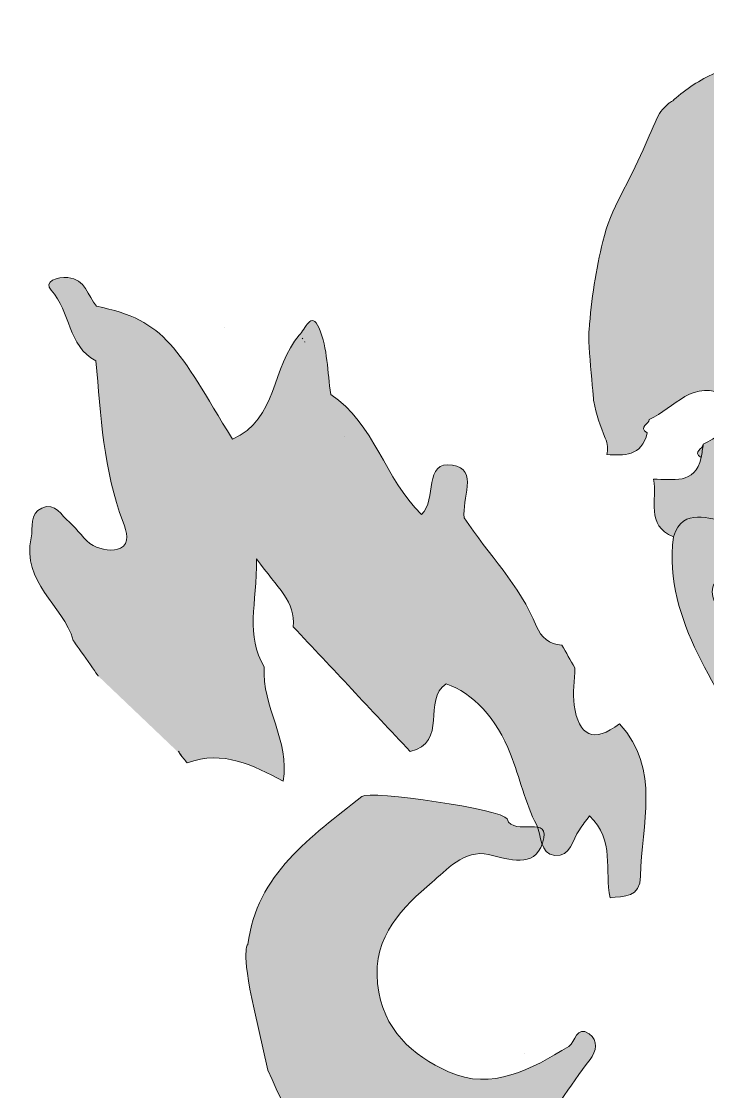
# Model space of a CAD drawing. Header units: inches. Extents: x 394 to 613, y 356 to 577.
# Drawn here: x 393.9 to 464.8, y 466.8 to 577.3 of the extents above; entities that cross this region are included whole.
import ezdxf

# ---------------------------------------------------------------- set-up
doc = ezdxf.new("R2010")
doc.units = ezdxf.units.IN
doc.header["$MEASUREMENT"] = 0
doc.layers.add('Layer 1', color=7, linetype='Continuous')

# ---------------------------------------------------------------- blocks, each defined once
blk = doc.blocks.new('block 2')
at = {"layer": 'Layer 1'}
h = blk.add_hatch(color=32, dxfattribs=at)
h.dxf.hatch_style = 2
edge = h.paths.add_edge_path()
edge.add_spline(control_points=[(466.36572265625, 572.2568359375), (466.099609375, 572.16748046875), (465.8330078125, 572.080078125), (465.57373046875, 571.9755859375), (463.9755859375, 571.33056640625), (462.6181640625, 570.326171875), (461.30517578125, 569.25244140625), (461.3134765625, 569.23095703125), (461.32958984375, 569.20849609375), (461.3388671875, 569.18701171875), (461.17626953125, 569.10595703125), (461.0146484375, 569.02490234375), (460.86572265625, 568.92138671875), (460.828125, 568.89453125), (460.8115234375, 568.884765625), (460.7861328125, 568.8681640625), (460.76123046875, 568.8427734375), (460.740234375, 568.82080078125), (460.69580078125, 568.77880859375), (460.44580078125, 568.54150390625), (460.20849609375, 568.29052734375), (459.98876953125, 568.02490234375), (459.939453125, 567.95849609375), (459.87890625, 567.8779296875), (459.83251953125, 567.8154296875), (459.251953125, 566.6064453125), (458.69189453125, 565.37548828125), (458.1474609375, 564.07568359375), (456.8056640625, 560.8720703125), (454.79345703125, 558.02685546875), (453.98779296875, 554.59912109375), (453.3212890625, 551.76318359375), (452.7578125, 548.61572265625), (452.58203125, 545.4541015625), (452.34228515625, 545.310546875), (453.04541015625, 538.078125), (453.04541015625, 538.078125), (453.3193359375, 536.765625), (453.70849609375, 535.4931640625), (454.24560546875, 534.2900390625), (454.51318359375, 533.6904296875), (454.53515625, 533.10986328125), (454.40380859375, 532.5859375), (456.15966796875, 532.5302734375), (457.982421875, 532.3251953125), (458.5771484375, 534.82666015625), (457.5849609375, 535.4521484375), (458.806640625, 535.74609375), (458.787109375, 536.2265625), (461.3818359375, 537.3349609375), (463.349609375, 540.59423828125), (466.8564453125, 538.58056640625), (469.05224609375, 540.72314453125), (471.2822265625, 538.91455078125), (473.49951171875, 538.63818359375), (479.56005859375, 542.27294921875), (485.83935546875, 541.1982421875), (492.1474609375, 539.50439453125), (498.25048828125, 538.17138671875), (504.44140625, 538.8720703125), (510.595703125, 538.708984375), (510.7255859375, 539.00732421875), (510.7724609375, 539.43505859375), (511.0009765625, 539.5830078125), (514.478515625, 541.8349609375), (527.3076171875, 540.64306640625), (530.619140625, 537.7900390625), (532.4306640625, 536.85302734375), (533.658203125, 539.345703125), (535.435546875, 538.60791015625), (539.189453125, 539.1484375), (540.3935546875, 537.83251953125), (543.03515625, 538.0078125), (543.03515625, 538.0078125), (543.7890625, 537.99609375), (543.7890625, 537.99609375), (543.5791015625, 537.63916015625), (543.998046875, 538.3671875), (543.78515625, 538.00927734375), (543.787109375, 538.0048828125), (543.787109375, 538.00048828125), (543.7890625, 537.99609375), (544.6796875, 538.30322265625), (545.5849609375, 538.62109375), (546.50390625, 538.97021484375), (547.0029296875, 539.54833984375), (547.52734375, 540.08203125), (548.0771484375, 540.56689453125), (549.4013671875, 541.92431640625), (550.765625, 543.24853515625), (552.0947265625, 544.59912109375), (551.8369140625, 550.72119140625), (551.765625, 556.27490234375), (549.9521484375, 562.19384765625), (549.458984375, 561.70751953125), (549.509765625, 561.88330078125), (549.07421875, 561.70458984375), (549.337890625, 561.81298828125), (549.6435546875, 561.9775390625), (549.9521484375, 562.19384765625), (549.396484375, 563.259765625), (548.81640625, 564.3076171875), (548.1796875, 565.31201171875), (547.8203125, 565.87744140625), (547.4462890625, 566.404296875), (547.068359375, 566.92236328125), (547.068359375, 566.9228515625), (547.078125, 566.92626953125), (547.078125, 566.9267578125), (547.080078125, 566.92724609375), (547.068359375, 566.92333984375), (547.06640625, 566.9228515625), (545.6357421875, 568.8818359375), (544.064453125, 570.53173828125), (542.3203125, 571.95458984375), (538.2470703125, 576.8525390625), (539.283203125, 576.32373046875), (530.015625, 576.833984375), (530.015625, 576.833984375), (528.5546875, 576.95556640625), (528.5546875, 576.95556640625), (526.984375, 576.8603515625), (525.4521484375, 576.78076171875), (523.923828125, 576.8984375), (523.923828125, 576.892578125), (523.921875, 576.8857421875), (523.921875, 576.88037109375), (516.6357421875, 577.3046875), (509.353515625, 577.33935546875), (502.078125, 577.0498046875), (495.30029296875, 576.740234375), (486.97412109375, 576.09912109375), (480.216796875, 575.35888671875), (480.1357421875, 575.25830078125), (480.064453125, 575.14404296875), (479.99462890625, 575.02880859375)], knot_values=[0, 0, 0, 0, 1, 1, 1, 2, 2, 2, 3, 3, 3, 4, 4, 4, 5, 5, 5, 6, 6, 6, 7, 7, 7, 8, 8, 8, 9, 9, 9, 10, 10, 10, 11, 11, 11, 12, 12, 12, 13, 13, 13, 14, 14, 14, 15, 15, 15, 16, 16, 16, 17, 17, 17, 18, 18, 18, 19, 19, 19, 20, 20, 20, 21, 21, 21, 22, 22, 22, 23, 23, 23, 24, 24, 24, 25, 25, 25, 26, 26, 26, 27, 27, 27, 28, 28, 28, 29, 29, 29, 30, 30, 30, 31, 31, 31, 32, 32, 32, 33, 33, 33, 34, 34, 34, 35, 35, 35, 36, 36, 36, 37, 37, 37, 38, 38, 38, 39, 39, 39, 40, 40, 40, 41, 41, 41, 42, 42, 42, 43, 43, 43, 44, 44, 44, 45, 45, 45, 45], degree=3, periodic=0)
edge.add_line((479.99462890625, 575.02880859375), (466.36572265625, 572.2568359375))
h = blk.add_hatch(color=30, dxfattribs=at)
edge = h.paths.add_edge_path()
edge.add_spline(control_points=[(425.8369140625, 538.794921875), (425.83642578125, 538.79248046875), (425.83642578125, 538.79052734375), (425.83642578125, 538.7880859375), (425.83642578125, 538.79052734375), (425.83642578125, 538.79248046875), (425.8369140625, 538.794921875), (425.83203125, 538.796875), (425.82861328125, 538.79931640625), (425.82373046875, 538.80126953125), (425.82861328125, 538.79931640625), (425.83203125, 538.796875), (425.8369140625, 538.794921875), (425.8369140625, 538.794921875), (425.8369140625, 538.794921875), (425.8369140625, 538.794921875), (425.8369140625, 538.794921875), (425.8369140625, 538.794921875), (425.8369140625, 538.794921875)], knot_values=[0, 0, 0, 0, 1, 1, 1, 2, 2, 2, 3, 3, 3, 4, 4, 4, 5, 5, 5, 6, 6, 6, 6], degree=3, periodic=1)
edge = h.paths.add_edge_path()
edge.add_spline(control_points=[(427.2412109375, 534.40966796875), (427.24072265625, 534.4111328125), (427.23974609375, 534.41259765625), (427.23876953125, 534.4140625), (427.23974609375, 534.41259765625), (427.24072265625, 534.4111328125), (427.2412109375, 534.40966796875)], knot_values=[0, 0, 0, 0, 1, 1, 1, 2, 2, 2, 2], degree=3, periodic=1)
edge = h.paths.add_edge_path()
edge.add_spline(control_points=[(422.9716796875, 544.53857421875), (422.95458984375, 544.56201171875), (422.94189453125, 544.58740234375), (422.923828125, 544.6103515625), (422.94189453125, 544.58740234375), (422.95458984375, 544.5615234375), (422.9716796875, 544.53857421875)], knot_values=[0, 0, 0, 0, 1, 1, 1, 2, 2, 2, 2], degree=3, periodic=1)
edge = h.paths.add_edge_path()
edge.add_spline(control_points=[(423.19091796875, 544.19580078125), (423.18212890625, 544.21240234375), (423.17626953125, 544.22998046875), (423.16650390625, 544.24609375), (423.17626953125, 544.22998046875), (423.18212890625, 544.21240234375), (423.19091796875, 544.19580078125)], knot_values=[0, 0, 0, 0, 1, 1, 1, 2, 2, 2, 2], degree=3, periodic=1)
edge = h.paths.add_edge_path()
edge.add_spline(control_points=[(410.25830078125, 501.6826171875), (410.828125, 500.8759765625), (409.74462890625, 502.548828125), (410.25830078125, 501.6826171875), (410.51611328125, 501.365234375), (410.7705078125, 501.0458984375), (411.02587890625, 500.7275390625), (414.7177734375, 502.1142578125), (417.83935546875, 500.4951171875), (420.953125, 498.8408203125), (421.66650390625, 503.0048828125), (418.7216796875, 506.5595703125), (418.98974609375, 510.6494140625), (417.01513671875, 513.873046875), (418.21142578125, 517.1318359375), (418.2021484375, 521.81103515625), (420.36669921875, 518.77294921875), (422.2548828125, 517.38671875), (421.9931640625, 514.80078125), (426.0146484375, 510.5107421875), (430.0361328125, 506.2197265625), (434.05712890625, 501.927734375), (438.04638671875, 502.7861328125), (435.28271484375, 507.25390625), (437.78759765625, 508.9052734375), (440.5166015625, 508.001953125), (443.0361328125, 505.3212890625), (444.45166015625, 501.638671875), (445.38720703125, 499.203125), (445.9697265625, 496.6044921875), (447.15087890625, 494.3037109375), (447.69091796875, 493.2529296875), (447.42724609375, 491.345703125), (449.03369140625, 491.1865234375), (450.66943359375, 491.0234375), (450.84326171875, 492.8115234375), (451.56494140625, 493.8349609375), (451.89794921875, 494.30859375), (452.24755859375, 494.7705078125), (452.60400390625, 495.2568359375), (455.248046875, 492.775390625), (454.16943359375, 489.591796875), (454.732421875, 486.7978515625), (456.1611328125, 487.009765625), (457.86767578125, 486.7685546875), (457.89111328125, 489.0341796875), (457.9462890625, 494.3955078125), (460.04736328125, 500.03125), (455.71435546875, 504.78515625), (453.04248046875, 502.7333984375), (451.46337890625, 503.5107421875), (451.033203125, 506.7158203125), (450.86572265625, 507.9716796875), (451.07080078125, 509.2763671875), (451.10791015625, 510.5595703125), (450.6513671875, 511.3427734375), (450.193359375, 512.126953125), (449.7353515625, 512.9111328125), (448.43896484375, 512.9755859375), (447.59521484375, 513.708984375), (447.13720703125, 514.841796875), (445.416015625, 519.0966796875), (442.1298828125, 522.29833984375), (439.66845703125, 526.0537109375), (439.35400390625, 527.95849609375), (441.197265625, 531.06884765625), (438.4423828125, 531.5068359375), (435.412109375, 531.9892578125), (436.89990234375, 527.90869140625), (435.23193359375, 526.4150390625), (431.43896484375, 530.07958984375), (430.39599609375, 535.78125), (425.86669921875, 538.8095703125), (425.5078125, 541.10888671875), (425.55126953125, 543.58154296875), (424.658203125, 545.64990234375), (423.841796875, 547.53857421875), (423.22607421875, 545.50390625), (422.61376953125, 544.9384765625), (419.75341796875, 541.7041015625), (420.38037109375, 536.22900390625), (415.693359375, 534.169921875), (410.0244140625, 543.515625), (408.8759765625, 546.490234375), (401.6533203125, 547.90478515625), (400.76220703125, 548.99072265625), (400.50830078125, 550.70703125), (398.7001953125, 550.8828125), (397.64599609375, 550.98486328125), (396.11376953125, 550.484375), (396.95361328125, 549.5732421875), (398.9794921875, 547.37451171875), (398.673828125, 543.79150390625), (401.58740234375, 542.26220703125), (402.0908203125, 536.63720703125), (402.37158203125, 530.9697265625), (404.40380859375, 525.60546875), (404.77978515625, 524.61376953125), (405.10498046875, 523.42236328125), (404.13134765625, 522.92578125), (403.40234375, 522.55419921875), (402.09130859375, 522.74560546875), (401.3203125, 523.1826171875), (400.3515625, 523.73095703125), (399.73388671875, 524.86328125), (398.84423828125, 525.5986328125), (398.01611328125, 526.2841796875), (397.39697265625, 527.693359375), (395.99462890625, 527.06494140625), (394.6806640625, 526.47607421875), (395.13037109375, 525.09033203125), (394.888671875, 523.9892578125), (393.88427734375, 519.40966796875), (398.166015625, 517.0634765625), (399.251953125, 513.3828125), (399.251953125, 513.3828125), (401.8359375, 509.7041015625), (401.83349609375, 509.705078125)], knot_values=[0, 0, 0, 0, 1, 1, 1, 2, 2, 2, 3, 3, 3, 4, 4, 4, 5, 5, 5, 6, 6, 6, 7, 7, 7, 8, 8, 8, 9, 9, 9, 10, 10, 10, 11, 11, 11, 12, 12, 12, 13, 13, 13, 14, 14, 14, 15, 15, 15, 16, 16, 16, 17, 17, 17, 18, 18, 18, 19, 19, 19, 20, 20, 20, 21, 21, 21, 22, 22, 22, 23, 23, 23, 24, 24, 24, 25, 25, 25, 26, 26, 26, 27, 27, 27, 28, 28, 28, 29, 29, 29, 30, 30, 30, 31, 31, 31, 32, 32, 32, 33, 33, 33, 34, 34, 34, 35, 35, 35, 36, 36, 36, 37, 37, 37, 38, 38, 38, 39, 39, 39, 39], degree=3, periodic=0)
edge.add_line((401.83349609375, 509.705078125), (410.25830078125, 501.6826171875))
h = blk.add_hatch(color=28, dxfattribs=at)
edge = h.paths.add_edge_path()
edge.add_spline(control_points=[(470.74072265625, 526.13720703125), (469.62158203125, 524.27587890625), (468.23291015625, 525.79248046875), (466.94189453125, 525.77001953125), (464.943359375, 525.734375), (462.349609375, 527.3310546875), (461.2880859375, 524.07861328125), (458.3642578125, 525.2958984375), (459.6279296875, 527.94921875), (459.2431640625, 530.0361328125), (461.19873046875, 530.08837890625), (463.486328125, 529.40869140625), (464.166015625, 532.27099609375), (464.236328125, 532.73681640625), (464.3056640625, 533.20263671875), (464.37548828125, 533.66943359375), (466.970703125, 534.77783203125), (468.9384765625, 538.03759765625), (472.44580078125, 536.02490234375), (473.32080078125, 532.48095703125), (471.7041015625, 529.36572265625), (470.74072265625, 526.13720703125)], knot_values=[0, 0, 0, 0, 1, 1, 1, 2, 2, 2, 3, 3, 3, 4, 4, 4, 5, 5, 5, 6, 6, 6, 7, 7, 7, 7], degree=3, periodic=1)
h = blk.add_hatch(color=30, dxfattribs=at)
edge = h.paths.add_edge_path()
edge.add_spline(control_points=[(464.166015625, 532.27099609375), (463.173828125, 532.8955078125), (464.3955078125, 533.189453125), (464.37548828125, 533.66943359375)], knot_values=[0, 0, 0, 0, 1, 1, 1, 1], degree=3, periodic=0)
edge.add_line((464.37548828125, 533.66943359375), (464.166015625, 532.27099609375))
h = blk.add_hatch(color=32, dxfattribs=at)
edge = h.paths.add_edge_path()
edge.add_spline(control_points=[(470.2197265625, 517.4013671875), (468.5556640625, 517.67529296875), (468.6396484375, 520.71044921875), (466.50244140625, 519.96240234375), (464.72216796875, 519.33837890625), (465.216796875, 517.53466796875), (466.0224609375, 516.70361328125), (467.02099609375, 515.6748046875), (464.2392578125, 511.17626953125), (468.994140625, 513.43310546875), (470.1279296875, 513.970703125), (472.50537109375, 507.22705078125), (471.3583984375, 505.79248046875), (470.18701171875, 504.328125), (469.15869140625, 502.95751953125), (469.33251953125, 500.9931640625), (466.4736328125, 508.62646484375), (460.14453125, 515.05078125), (461.2880859375, 524.07861328125), (462.349609375, 527.3310546875), (464.943359375, 525.734375), (466.94189453125, 525.77001953125), (468.23291015625, 525.79248046875), (469.62158203125, 524.27587890625), (470.74072265625, 526.13720703125), (470.74072265625, 526.13720703125), (470.97900390625, 526.1337890625), (470.97900390625, 526.1337890625), (471.8427734375, 523.1259765625), (470.05517578125, 520.3486328125), (470.2197265625, 517.4013671875)], knot_values=[0, 0, 0, 0, 1, 1, 1, 2, 2, 2, 3, 3, 3, 4, 4, 4, 5, 5, 5, 6, 6, 6, 7, 7, 7, 8, 8, 8, 9, 9, 9, 10, 10, 10, 10], degree=3, periodic=1)
h = blk.add_hatch(color=28, dxfattribs=at)
edge = h.paths.add_edge_path()
edge.add_spline(control_points=[(419.3642578125, 469), (421.62939453125, 463.8134765625), (423.91748046875, 458.9921875), (430.7080078125, 458.1015625), (433.3349609375, 457.7568359375), (434.74267578125, 458.3623046875), (436.8330078125, 458.078125), (445.177734375, 456.9404296875), (448.5126953125, 464.7958984375), (452.66552734375, 470.08203125), (453.35009765625, 470.953125), (453.52685546875, 472.0703125), (452.5654296875, 472.7412109375), (451.21435546875, 473.6845703125), (451.177734375, 471.8876953125), (450.4619140625, 471.453125), (446.607421875, 469.103515625), (442.54345703125, 466.7900390625), (438.0322265625, 468.8359375), (434.2890625, 470.533203125), (431.2275390625, 473.12109375), (430.7099609375, 477.9453125), (430.17626953125, 482.91796875), (433.3662109375, 485.8759765625), (436.34033203125, 488.4072265625), (437.6845703125, 489.55078125), (439.67333984375, 491.853515625), (442.17578125, 491.275390625), (444.35302734375, 490.7734375), (446.87060546875, 489.7900390625), (447.74560546875, 492.45703125), (448.77783203125, 495.60546875), (444.78662109375, 492.9765625), (444.08447265625, 494.947265625), (443.7353515625, 495.9287109375), (429.9111328125, 497.943359375), (429.0771484375, 497.2744140625), (423.85791015625, 493.0908203125), (418.1640625, 489.244140625), (417.30224609375, 481.970703125), (417.30224609375, 481.970703125), (416.521484375, 481.568359375), (417.94287109375, 475.28515625), (417.94287109375, 475.28515625), (419.3642578125, 469), (419.3642578125, 469)], knot_values=[0, 0, 0, 0, 1, 1, 1, 2, 2, 2, 3, 3, 3, 4, 4, 4, 5, 5, 5, 6, 6, 6, 7, 7, 7, 8, 8, 8, 9, 9, 9, 10, 10, 10, 11, 11, 11, 12, 12, 12, 13, 13, 13, 14, 14, 14, 15, 15, 15, 15], degree=3, periodic=1)
at = {"layer": 'Layer 1', "lineweight": 0}
for points in [[(414.912109375, 545.7607421875), (414.912109375, 545.7607421875)], [(445.9140625, 470.69140625), (445.9140625, 470.69140625)]]:
    blk.add_lwpolyline(points, dxfattribs=at)
for points, knots in [([(466.36572265625, 572.2568359375), (466.099609375, 572.16748046875), (465.8330078125, 572.080078125), (465.57373046875, 571.9755859375), (463.9755859375, 571.33056640625), (462.6181640625, 570.326171875), (461.30517578125, 569.25244140625), (461.3134765625, 569.23095703125), (461.32958984375, 569.20849609375), (461.3388671875, 569.18701171875), (461.17626953125, 569.10595703125), (461.0146484375, 569.02490234375), (460.86572265625, 568.92138671875), (460.828125, 568.89453125), (460.8115234375, 568.884765625), (460.7861328125, 568.8681640625), (460.76123046875, 568.8427734375), (460.740234375, 568.82080078125), (460.69580078125, 568.77880859375), (460.44580078125, 568.54150390625), (460.20849609375, 568.29052734375), (459.98876953125, 568.02490234375), (459.939453125, 567.95849609375), (459.87890625, 567.8779296875), (459.83251953125, 567.8154296875), (459.251953125, 566.6064453125), (458.69189453125, 565.37548828125), (458.1474609375, 564.07568359375), (456.8056640625, 560.8720703125), (454.79345703125, 558.02685546875), (453.98779296875, 554.59912109375), (453.3212890625, 551.76318359375), (452.7578125, 548.61572265625), (452.58203125, 545.4541015625), (452.34228515625, 545.310546875), (453.04541015625, 538.078125), (453.04541015625, 538.078125), (453.3193359375, 536.765625), (453.70849609375, 535.4931640625), (454.24560546875, 534.2900390625), (454.51318359375, 533.6904296875), (454.53515625, 533.10986328125), (454.40380859375, 532.5859375), (456.15966796875, 532.5302734375), (457.982421875, 532.3251953125), (458.5771484375, 534.82666015625), (457.5849609375, 535.4521484375), (458.806640625, 535.74609375), (458.787109375, 536.2265625), (461.3818359375, 537.3349609375), (463.349609375, 540.59423828125), (466.8564453125, 538.58056640625), (469.05224609375, 540.72314453125), (471.2822265625, 538.91455078125), (473.49951171875, 538.63818359375), (479.56005859375, 542.27294921875), (485.83935546875, 541.1982421875), (492.1474609375, 539.50439453125), (498.25048828125, 538.17138671875), (504.44140625, 538.8720703125), (510.595703125, 538.708984375), (510.7255859375, 539.00732421875), (510.7724609375, 539.43505859375), (511.0009765625, 539.5830078125), (514.478515625, 541.8349609375), (527.3076171875, 540.64306640625), (530.619140625, 537.7900390625), (532.4306640625, 536.85302734375), (533.658203125, 539.345703125), (535.435546875, 538.60791015625), (539.189453125, 539.1484375), (540.3935546875, 537.83251953125), (543.03515625, 538.0078125), (543.03515625, 538.0078125), (543.7890625, 537.99609375), (543.7890625, 537.99609375), (543.5791015625, 537.63916015625), (543.998046875, 538.3671875), (543.78515625, 538.00927734375), (543.787109375, 538.0048828125), (543.787109375, 538.00048828125), (543.7890625, 537.99609375), (544.6796875, 538.30322265625), (545.5849609375, 538.62109375), (546.50390625, 538.97021484375), (547.0029296875, 539.54833984375), (547.52734375, 540.08203125), (548.0771484375, 540.56689453125), (549.4013671875, 541.92431640625), (550.765625, 543.24853515625), (552.0947265625, 544.59912109375), (551.8369140625, 550.72119140625), (551.765625, 556.27490234375), (549.9521484375, 562.19384765625), (549.458984375, 561.70751953125), (549.509765625, 561.88330078125), (549.07421875, 561.70458984375), (549.337890625, 561.81298828125), (549.6435546875, 561.9775390625), (549.9521484375, 562.19384765625), (549.396484375, 563.259765625), (548.81640625, 564.3076171875), (548.1796875, 565.31201171875), (547.8203125, 565.87744140625), (547.4462890625, 566.404296875), (547.068359375, 566.92236328125), (547.068359375, 566.9228515625), (547.078125, 566.92626953125), (547.078125, 566.9267578125), (547.080078125, 566.92724609375), (547.068359375, 566.92333984375), (547.06640625, 566.9228515625), (545.6357421875, 568.8818359375), (544.064453125, 570.53173828125), (542.3203125, 571.95458984375), (538.2470703125, 576.8525390625), (539.283203125, 576.32373046875), (530.015625, 576.833984375), (530.015625, 576.833984375), (528.5546875, 576.95556640625), (528.5546875, 576.95556640625), (526.984375, 576.8603515625), (525.4521484375, 576.78076171875), (523.923828125, 576.8984375), (523.923828125, 576.892578125), (523.921875, 576.8857421875), (523.921875, 576.88037109375), (516.6357421875, 577.3046875), (509.353515625, 577.33935546875), (502.078125, 577.0498046875), (495.30029296875, 576.740234375), (486.97412109375, 576.09912109375), (480.216796875, 575.35888671875), (480.1357421875, 575.25830078125), (480.064453125, 575.14404296875), (479.99462890625, 575.02880859375)], [0, 0, 0, 0, 1, 1, 1, 2, 2, 2, 3, 3, 3, 4, 4, 4, 5, 5, 5, 6, 6, 6, 7, 7, 7, 8, 8, 8, 9, 9, 9, 10, 10, 10, 11, 11, 11, 12, 12, 12, 13, 13, 13, 14, 14, 14, 15, 15, 15, 16, 16, 16, 17, 17, 17, 18, 18, 18, 19, 19, 19, 20, 20, 20, 21, 21, 21, 22, 22, 22, 23, 23, 23, 24, 24, 24, 25, 25, 25, 26, 26, 26, 27, 27, 27, 28, 28, 28, 29, 29, 29, 30, 30, 30, 31, 31, 31, 32, 32, 32, 33, 33, 33, 34, 34, 34, 35, 35, 35, 36, 36, 36, 37, 37, 37, 38, 38, 38, 39, 39, 39, 40, 40, 40, 41, 41, 41, 42, 42, 42, 43, 43, 43, 44, 44, 44, 45, 45, 45, 45]), ([(410.25830078125, 501.6826171875), (410.828125, 500.8759765625), (409.74462890625, 502.548828125), (410.25830078125, 501.6826171875), (410.51611328125, 501.365234375), (410.7705078125, 501.0458984375), (411.02587890625, 500.7275390625), (414.7177734375, 502.1142578125), (417.83935546875, 500.4951171875), (420.953125, 498.8408203125), (421.66650390625, 503.0048828125), (418.7216796875, 506.5595703125), (418.98974609375, 510.6494140625), (417.01513671875, 513.873046875), (418.21142578125, 517.1318359375), (418.2021484375, 521.81103515625), (420.36669921875, 518.77294921875), (422.2548828125, 517.38671875), (421.9931640625, 514.80078125), (426.0146484375, 510.5107421875), (430.0361328125, 506.2197265625), (434.05712890625, 501.927734375), (438.04638671875, 502.7861328125), (435.28271484375, 507.25390625), (437.78759765625, 508.9052734375), (440.5166015625, 508.001953125), (443.0361328125, 505.3212890625), (444.45166015625, 501.638671875), (445.38720703125, 499.203125), (445.9697265625, 496.6044921875), (447.15087890625, 494.3037109375), (447.69091796875, 493.2529296875), (447.42724609375, 491.345703125), (449.03369140625, 491.1865234375), (450.66943359375, 491.0234375), (450.84326171875, 492.8115234375), (451.56494140625, 493.8349609375), (451.89794921875, 494.30859375), (452.24755859375, 494.7705078125), (452.60400390625, 495.2568359375), (455.248046875, 492.775390625), (454.16943359375, 489.591796875), (454.732421875, 486.7978515625), (456.1611328125, 487.009765625), (457.86767578125, 486.7685546875), (457.89111328125, 489.0341796875), (457.9462890625, 494.3955078125), (460.04736328125, 500.03125), (455.71435546875, 504.78515625), (453.04248046875, 502.7333984375), (451.46337890625, 503.5107421875), (451.033203125, 506.7158203125), (450.86572265625, 507.9716796875), (451.07080078125, 509.2763671875), (451.10791015625, 510.5595703125), (450.6513671875, 511.3427734375), (450.193359375, 512.126953125), (449.7353515625, 512.9111328125), (448.43896484375, 512.9755859375), (447.59521484375, 513.708984375), (447.13720703125, 514.841796875), (445.416015625, 519.0966796875), (442.1298828125, 522.29833984375), (439.66845703125, 526.0537109375), (439.35400390625, 527.95849609375), (441.197265625, 531.06884765625), (438.4423828125, 531.5068359375), (435.412109375, 531.9892578125), (436.89990234375, 527.90869140625), (435.23193359375, 526.4150390625), (431.43896484375, 530.07958984375), (430.39599609375, 535.78125), (425.86669921875, 538.8095703125), (425.5078125, 541.10888671875), (425.55126953125, 543.58154296875), (424.658203125, 545.64990234375), (423.841796875, 547.53857421875), (423.22607421875, 545.50390625), (422.61376953125, 544.9384765625), (419.75341796875, 541.7041015625), (420.38037109375, 536.22900390625), (415.693359375, 534.169921875), (410.0244140625, 543.515625), (408.8759765625, 546.490234375), (401.6533203125, 547.90478515625), (400.76220703125, 548.99072265625), (400.50830078125, 550.70703125), (398.7001953125, 550.8828125), (397.64599609375, 550.98486328125), (396.11376953125, 550.484375), (396.95361328125, 549.5732421875), (398.9794921875, 547.37451171875), (398.673828125, 543.79150390625), (401.58740234375, 542.26220703125), (402.0908203125, 536.63720703125), (402.37158203125, 530.9697265625), (404.40380859375, 525.60546875), (404.77978515625, 524.61376953125), (405.10498046875, 523.42236328125), (404.13134765625, 522.92578125), (403.40234375, 522.55419921875), (402.09130859375, 522.74560546875), (401.3203125, 523.1826171875), (400.3515625, 523.73095703125), (399.73388671875, 524.86328125), (398.84423828125, 525.5986328125), (398.01611328125, 526.2841796875), (397.39697265625, 527.693359375), (395.99462890625, 527.06494140625), (394.6806640625, 526.47607421875), (395.13037109375, 525.09033203125), (394.888671875, 523.9892578125), (393.88427734375, 519.40966796875), (398.166015625, 517.0634765625), (399.251953125, 513.3828125), (399.251953125, 513.3828125), (401.8359375, 509.7041015625), (401.83349609375, 509.705078125)], [0, 0, 0, 0, 1, 1, 1, 2, 2, 2, 3, 3, 3, 4, 4, 4, 5, 5, 5, 6, 6, 6, 7, 7, 7, 8, 8, 8, 9, 9, 9, 10, 10, 10, 11, 11, 11, 12, 12, 12, 13, 13, 13, 14, 14, 14, 15, 15, 15, 16, 16, 16, 17, 17, 17, 18, 18, 18, 19, 19, 19, 20, 20, 20, 21, 21, 21, 22, 22, 22, 23, 23, 23, 24, 24, 24, 25, 25, 25, 26, 26, 26, 27, 27, 27, 28, 28, 28, 29, 29, 29, 30, 30, 30, 31, 31, 31, 32, 32, 32, 33, 33, 33, 34, 34, 34, 35, 35, 35, 36, 36, 36, 37, 37, 37, 38, 38, 38, 39, 39, 39, 39]), ([(422.9716796875, 544.53857421875), (422.95458984375, 544.56201171875), (422.94189453125, 544.58740234375), (422.923828125, 544.6103515625), (422.94189453125, 544.58740234375), (422.95458984375, 544.5615234375), (422.9716796875, 544.53857421875)], [0, 0, 0, 0, 1, 1, 1, 2, 2, 2, 2]), ([(423.19091796875, 544.19580078125), (423.18212890625, 544.21240234375), (423.17626953125, 544.22998046875), (423.16650390625, 544.24609375), (423.17626953125, 544.22998046875), (423.18212890625, 544.21240234375), (423.19091796875, 544.19580078125)], [0, 0, 0, 0, 1, 1, 1, 2, 2, 2, 2]), ([(425.8369140625, 538.794921875), (425.83642578125, 538.79248046875), (425.83642578125, 538.79052734375), (425.83642578125, 538.7880859375), (425.83642578125, 538.79052734375), (425.83642578125, 538.79248046875), (425.8369140625, 538.794921875), (425.83203125, 538.796875), (425.82861328125, 538.79931640625), (425.82373046875, 538.80126953125), (425.82861328125, 538.79931640625), (425.83203125, 538.796875), (425.8369140625, 538.794921875), (425.8369140625, 538.794921875), (425.8369140625, 538.794921875), (425.8369140625, 538.794921875), (425.8369140625, 538.794921875), (425.8369140625, 538.794921875), (425.8369140625, 538.794921875)], [0, 0, 0, 0, 1, 1, 1, 2, 2, 2, 3, 3, 3, 4, 4, 4, 5, 5, 5, 6, 6, 6, 6]), ([(470.74072265625, 526.13720703125), (469.62158203125, 524.27587890625), (468.23291015625, 525.79248046875), (466.94189453125, 525.77001953125), (464.943359375, 525.734375), (462.349609375, 527.3310546875), (461.2880859375, 524.07861328125), (458.3642578125, 525.2958984375), (459.6279296875, 527.94921875), (459.2431640625, 530.0361328125), (461.19873046875, 530.08837890625), (463.486328125, 529.40869140625), (464.166015625, 532.27099609375), (464.236328125, 532.73681640625), (464.3056640625, 533.20263671875), (464.37548828125, 533.66943359375), (466.970703125, 534.77783203125), (468.9384765625, 538.03759765625), (472.44580078125, 536.02490234375), (473.32080078125, 532.48095703125), (471.7041015625, 529.36572265625), (470.74072265625, 526.13720703125)], [0, 0, 0, 0, 1, 1, 1, 2, 2, 2, 3, 3, 3, 4, 4, 4, 5, 5, 5, 6, 6, 6, 7, 7, 7, 7]), ([(427.2412109375, 534.40966796875), (427.24072265625, 534.4111328125), (427.23974609375, 534.41259765625), (427.23876953125, 534.4140625), (427.23974609375, 534.41259765625), (427.24072265625, 534.4111328125), (427.2412109375, 534.40966796875)], [0, 0, 0, 0, 1, 1, 1, 2, 2, 2, 2]), ([(470.2197265625, 517.4013671875), (468.5556640625, 517.67529296875), (468.6396484375, 520.71044921875), (466.50244140625, 519.96240234375), (464.72216796875, 519.33837890625), (465.216796875, 517.53466796875), (466.0224609375, 516.70361328125), (467.02099609375, 515.6748046875), (464.2392578125, 511.17626953125), (468.994140625, 513.43310546875), (470.1279296875, 513.970703125), (472.50537109375, 507.22705078125), (471.3583984375, 505.79248046875), (470.18701171875, 504.328125), (469.15869140625, 502.95751953125), (469.33251953125, 500.9931640625), (466.4736328125, 508.62646484375), (460.14453125, 515.05078125), (461.2880859375, 524.07861328125), (462.349609375, 527.3310546875), (464.943359375, 525.734375), (466.94189453125, 525.77001953125), (468.23291015625, 525.79248046875), (469.62158203125, 524.27587890625), (470.74072265625, 526.13720703125), (470.74072265625, 526.13720703125), (470.97900390625, 526.1337890625), (470.97900390625, 526.1337890625), (471.8427734375, 523.1259765625), (470.05517578125, 520.3486328125), (470.2197265625, 517.4013671875)], [0, 0, 0, 0, 1, 1, 1, 2, 2, 2, 3, 3, 3, 4, 4, 4, 5, 5, 5, 6, 6, 6, 7, 7, 7, 8, 8, 8, 9, 9, 9, 10, 10, 10, 10]), ([(419.3642578125, 469), (421.62939453125, 463.8134765625), (423.91748046875, 458.9921875), (430.7080078125, 458.1015625), (433.3349609375, 457.7568359375), (434.74267578125, 458.3623046875), (436.8330078125, 458.078125), (445.177734375, 456.9404296875), (448.5126953125, 464.7958984375), (452.66552734375, 470.08203125), (453.35009765625, 470.953125), (453.52685546875, 472.0703125), (452.5654296875, 472.7412109375), (451.21435546875, 473.6845703125), (451.177734375, 471.8876953125), (450.4619140625, 471.453125), (446.607421875, 469.103515625), (442.54345703125, 466.7900390625), (438.0322265625, 468.8359375), (434.2890625, 470.533203125), (431.2275390625, 473.12109375), (430.7099609375, 477.9453125), (430.17626953125, 482.91796875), (433.3662109375, 485.8759765625), (436.34033203125, 488.4072265625), (437.6845703125, 489.55078125), (439.67333984375, 491.853515625), (442.17578125, 491.275390625), (444.35302734375, 490.7734375), (446.87060546875, 489.7900390625), (447.74560546875, 492.45703125), (448.77783203125, 495.60546875), (444.78662109375, 492.9765625), (444.08447265625, 494.947265625), (443.7353515625, 495.9287109375), (429.9111328125, 497.943359375), (429.0771484375, 497.2744140625), (423.85791015625, 493.0908203125), (418.1640625, 489.244140625), (417.30224609375, 481.970703125), (417.30224609375, 481.970703125), (416.521484375, 481.568359375), (417.94287109375, 475.28515625), (417.94287109375, 475.28515625), (419.3642578125, 469), (419.3642578125, 469)], [0, 0, 0, 0, 1, 1, 1, 2, 2, 2, 3, 3, 3, 4, 4, 4, 5, 5, 5, 6, 6, 6, 7, 7, 7, 8, 8, 8, 9, 9, 9, 10, 10, 10, 11, 11, 11, 12, 12, 12, 13, 13, 13, 14, 14, 14, 15, 15, 15, 15])]:
    blk.add_open_spline(points, degree=3, knots=knots, dxfattribs=at)
blk.add_open_spline([(464.166015625, 532.27099609375), (463.173828125, 532.8955078125), (464.3955078125, 533.189453125), (464.37548828125, 533.66943359375)], degree=3, dxfattribs=at)

msp = doc.modelspace()

# ---------------------------------------------------------------- block references
at = {"layer": 'Layer 1'}
msp.add_blockref('block 2', (0, 0), dxfattribs=at)

doc.saveas('drawing.dxf')
